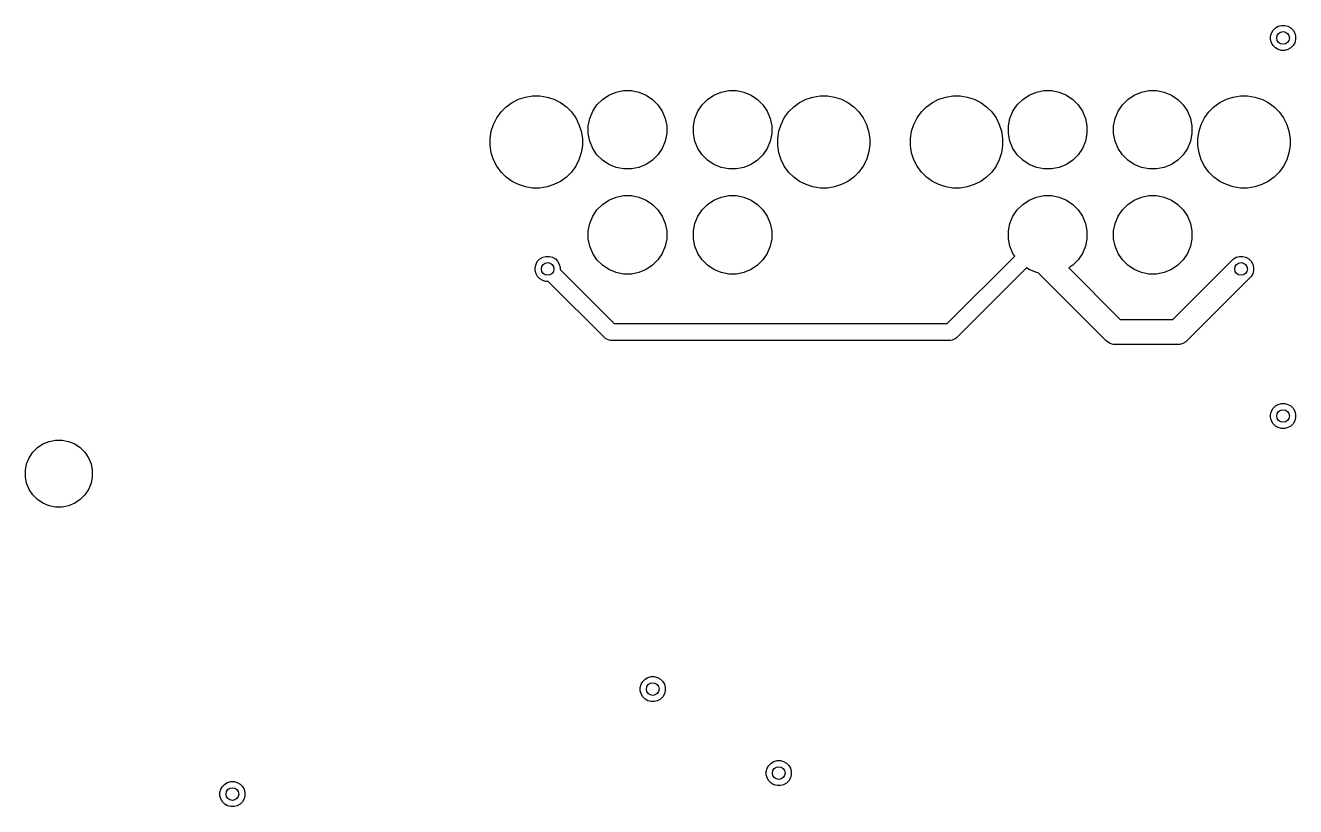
# Model space of a CAD drawing. Header units: inches. Extents: x 1.35 to 5.17, y -6.98 to -1.21.
# Drawn here: x 3.507 to 4.697, y -1.941 to -1.209 of the extents above; entities that cross this region are included whole.
import ezdxf

# ---------------------------------------------------------------- set-up
doc = ezdxf.new("R2010")
doc.units = ezdxf.units.IN
doc.header["$MEASUREMENT"] = 0
doc.layers.add('In2.Cu', color=33, linetype='CONTINUOUS', true_color=0xce7d2c)

msp = doc.modelspace()

# ---------------------------------------------------------------- linework, layer by layer
at = {"layer": 'In2.Cu', "linetype": 'CONTINUOUS'}
for p, q in [((4.6741, -1.216), (4.6757, -1.2133)), ((4.6757, -1.2133), (4.6778, -1.2111)), ((4.6778, -1.2111), (4.6805, -1.2096)), ((4.6805, -1.2096), (4.6835, -1.2088)), ((4.6835, -1.2088), (4.6866, -1.2088)), ((4.6866, -1.2088), (4.6896, -1.2096)), ((4.6896, -1.2096), (4.6922, -1.2111)), ((4.6922, -1.2111), (4.6944, -1.2133)), ((4.6944, -1.2133), (4.696, -1.216)), ((4.6733, -1.2189), (4.6741, -1.216)), ((4.6733, -1.222), (4.6733, -1.2189)), ((4.6741, -1.225), (4.6733, -1.222)), ((4.6757, -1.2277), (4.6741, -1.225)), ((4.696, -1.225), (4.6944, -1.2277)), ((4.696, -1.216), (4.6967, -1.2189)), ((4.6967, -1.222), (4.696, -1.225)), ((4.6967, -1.2189), (4.6967, -1.222)), ((4.6778, -1.2298), (4.6757, -1.2277)), ((4.6805, -1.2314), (4.6778, -1.2298)), ((4.6835, -1.2322), (4.6805, -1.2314)), ((4.6866, -1.2322), (4.6835, -1.2322)), ((4.6896, -1.2314), (4.6866, -1.2322)), ((4.6922, -1.2298), (4.6896, -1.2314)), ((4.6944, -1.2277), (4.6922, -1.2298)), ((4.0535, -1.2741), (4.0602, -1.2713)), ((4.0602, -1.2713), (4.0672, -1.2699)), ((4.0672, -1.2699), (4.0745, -1.2699)), ((4.0745, -1.2699), (4.0816, -1.2713)), ((4.0816, -1.2713), (4.0883, -1.2741)), ((4.1519, -1.2741), (4.1586, -1.2713)), ((4.1586, -1.2713), (4.1657, -1.2699)), ((4.1657, -1.2699), (4.1729, -1.2699)), ((4.1729, -1.2699), (4.18, -1.2713)), ((4.18, -1.2713), (4.1867, -1.2741)), ((4.4472, -1.2741), (4.4539, -1.2713)), ((4.4539, -1.2713), (4.4609, -1.2699)), ((4.4609, -1.2699), (4.4682, -1.2699)), ((4.4682, -1.2699), (4.4753, -1.2713)), ((4.4753, -1.2713), (4.482, -1.2741)), ((4.5456, -1.2741), (4.5523, -1.2713)), ((4.5523, -1.2713), (4.5594, -1.2699)), ((4.5594, -1.2699), (4.5666, -1.2699)), ((4.5666, -1.2699), (4.5737, -1.2713)), ((4.5737, -1.2713), (4.5804, -1.2741)), ((3.9573, -1.2851), (3.9628, -1.2811)), ((3.9628, -1.2811), (3.9689, -1.278)), ((3.9689, -1.278), (3.9753, -1.2759)), ((3.9753, -1.2759), (3.982, -1.2749)), ((3.982, -1.2749), (3.9888, -1.2749)), ((3.9888, -1.2749), (3.9955, -1.2759)), ((3.9955, -1.2759), (4.002, -1.278)), ((4.002, -1.278), (4.0081, -1.2811)), ((4.0081, -1.2811), (4.0136, -1.2851)), ((4.0383, -1.2892), (4.0423, -1.2832)), ((4.0423, -1.2832), (4.0475, -1.2781)), ((4.0475, -1.2781), (4.0535, -1.2741)), ((4.0883, -1.2741), (4.0943, -1.2781)), ((4.0943, -1.2781), (4.0994, -1.2832)), ((4.0994, -1.2832), (4.1034, -1.2892)), ((4.1367, -1.2892), (4.1408, -1.2832)), ((4.1408, -1.2832), (4.1459, -1.2781)), ((4.1459, -1.2781), (4.1519, -1.2741)), ((4.1867, -1.2741), (4.1927, -1.2781)), ((4.1927, -1.2781), (4.1978, -1.2832)), ((4.1978, -1.2832), (4.2018, -1.2892)), ((4.2266, -1.2851), (4.2321, -1.2811)), ((4.2321, -1.2811), (4.2382, -1.278)), ((4.2382, -1.278), (4.2446, -1.2759)), ((4.2446, -1.2759), (4.2513, -1.2749)), ((4.2513, -1.2749), (4.2581, -1.2749)), ((4.2581, -1.2749), (4.2648, -1.2759)), ((4.2648, -1.2759), (4.2713, -1.278)), ((4.2713, -1.278), (4.2774, -1.2811)), ((4.2774, -1.2811), (4.2829, -1.2851)), ((4.351, -1.2851), (4.3565, -1.2811)), ((4.3565, -1.2811), (4.3626, -1.278)), ((4.3626, -1.278), (4.369, -1.2759)), ((4.369, -1.2759), (4.3757, -1.2749)), ((4.3757, -1.2749), (4.3825, -1.2749)), ((4.3825, -1.2749), (4.3892, -1.2759)), ((4.3892, -1.2759), (4.3957, -1.278)), ((4.3957, -1.278), (4.4018, -1.2811)), ((4.4018, -1.2811), (4.4073, -1.2851)), ((4.432, -1.2892), (4.436, -1.2832)), ((4.436, -1.2832), (4.4412, -1.2781)), ((4.4412, -1.2781), (4.4472, -1.2741)), ((4.482, -1.2741), (4.488, -1.2781)), ((4.488, -1.2781), (4.4931, -1.2832)), ((4.4931, -1.2832), (4.4971, -1.2892)), ((4.5304, -1.2892), (4.5345, -1.2832)), ((4.5345, -1.2832), (4.5396, -1.2781)), ((4.5396, -1.2781), (4.5456, -1.2741)), ((4.5804, -1.2741), (4.5864, -1.2781)), ((4.5864, -1.2781), (4.5915, -1.2832)), ((4.5915, -1.2832), (4.5955, -1.2892)), ((4.6203, -1.2851), (4.6258, -1.2811)), ((4.6258, -1.2811), (4.6319, -1.278)), ((4.6319, -1.278), (4.6383, -1.2759)), ((4.6383, -1.2759), (4.645, -1.2749)), ((4.645, -1.2749), (4.6518, -1.2749)), ((4.6518, -1.2749), (4.6585, -1.2759)), ((4.6585, -1.2759), (4.665, -1.278)), ((4.665, -1.278), (4.6711, -1.2811)), ((4.6711, -1.2811), (4.6766, -1.2851)), ((3.9454, -1.3015), (3.9485, -1.2954)), ((3.9485, -1.2954), (3.9525, -1.2899)), ((3.9525, -1.2899), (3.9573, -1.2851)), ((4.0136, -1.2851), (4.0184, -1.2899)), ((4.0184, -1.2899), (4.0224, -1.2954)), ((4.0224, -1.2954), (4.0254, -1.3015)), ((4.0341, -1.303), (4.0355, -1.2959)), ((4.0355, -1.2959), (4.0383, -1.2892)), ((4.1034, -1.2892), (4.1062, -1.2959)), ((4.1062, -1.2959), (4.1076, -1.303)), ((4.1326, -1.303), (4.134, -1.2959)), ((4.134, -1.2959), (4.1367, -1.2892)), ((4.2018, -1.2892), (4.2046, -1.2959)), ((4.2046, -1.2959), (4.206, -1.303)), ((4.2147, -1.3015), (4.2178, -1.2954)), ((4.2178, -1.2954), (4.2218, -1.2899)), ((4.2218, -1.2899), (4.2266, -1.2851)), ((4.2829, -1.2851), (4.2877, -1.2899)), ((4.2877, -1.2899), (4.2916, -1.2954)), ((4.2916, -1.2954), (4.2947, -1.3015)), ((4.3391, -1.3015), (4.3422, -1.2954)), ((4.3422, -1.2954), (4.3462, -1.2899)), ((4.3462, -1.2899), (4.351, -1.2851)), ((4.4073, -1.2851), (4.4121, -1.2899)), ((4.4121, -1.2899), (4.4161, -1.2954)), ((4.4161, -1.2954), (4.4191, -1.3015)), ((4.4278, -1.303), (4.4292, -1.2959)), ((4.4292, -1.2959), (4.432, -1.2892)), ((4.4971, -1.2892), (4.4999, -1.2959)), ((4.4999, -1.2959), (4.5013, -1.303)), ((4.5263, -1.303), (4.5277, -1.2959)), ((4.5277, -1.2959), (4.5304, -1.2892)), ((4.5955, -1.2892), (4.5983, -1.2959)), ((4.5983, -1.2959), (4.5997, -1.303)), ((4.6084, -1.3015), (4.6115, -1.2954)), ((4.6115, -1.2954), (4.6155, -1.2899)), ((4.6155, -1.2899), (4.6203, -1.2851)), ((4.6766, -1.2851), (4.6814, -1.2899)), ((4.6814, -1.2899), (4.6854, -1.2954)), ((4.6854, -1.2954), (4.6884, -1.3015)), ((3.9423, -1.3146), (3.9433, -1.3079)), ((3.9433, -1.3079), (3.9454, -1.3015)), ((4.0254, -1.3015), (4.0275, -1.3079)), ((4.0275, -1.3079), (4.0286, -1.3146)), ((4.0341, -1.3102), (4.0341, -1.303)), ((4.1076, -1.303), (4.1076, -1.3102)), ((4.1326, -1.3102), (4.1326, -1.303)), ((4.206, -1.303), (4.206, -1.3102)), ((4.2116, -1.3146), (4.2126, -1.3079)), ((4.2126, -1.3079), (4.2147, -1.3015)), ((4.2947, -1.3015), (4.2968, -1.3079)), ((4.2968, -1.3079), (4.2979, -1.3146)), ((4.336, -1.3146), (4.337, -1.3079)), ((4.337, -1.3079), (4.3391, -1.3015)), ((4.4191, -1.3015), (4.4212, -1.3079)), ((4.4212, -1.3079), (4.4223, -1.3146)), ((4.4278, -1.3102), (4.4278, -1.303)), ((4.5013, -1.303), (4.5013, -1.3102)), ((4.5263, -1.3102), (4.5263, -1.303)), ((4.5997, -1.303), (4.5997, -1.3102)), ((4.6053, -1.3146), (4.6063, -1.3079)), ((4.6063, -1.3079), (4.6084, -1.3015)), ((4.6884, -1.3015), (4.6905, -1.3079)), ((4.6905, -1.3079), (4.6916, -1.3146)), ((3.9423, -1.3214), (3.9423, -1.3146)), ((4.0286, -1.3146), (4.0286, -1.3214)), ((4.0355, -1.3173), (4.0341, -1.3102)), ((4.0383, -1.324), (4.0355, -1.3173)), ((4.1062, -1.3173), (4.1034, -1.324)), ((4.1076, -1.3102), (4.1062, -1.3173)), ((4.134, -1.3173), (4.1326, -1.3102)), ((4.1367, -1.324), (4.134, -1.3173)), ((4.2046, -1.3173), (4.2018, -1.324)), ((4.206, -1.3102), (4.2046, -1.3173)), ((4.2116, -1.3214), (4.2116, -1.3146)), ((4.2979, -1.3146), (4.2979, -1.3214)), ((4.336, -1.3214), (4.336, -1.3146)), ((4.4223, -1.3146), (4.4223, -1.3214)), ((4.4292, -1.3173), (4.4278, -1.3102)), ((4.432, -1.324), (4.4292, -1.3173)), ((4.4999, -1.3173), (4.4971, -1.324)), ((4.5013, -1.3102), (4.4999, -1.3173)), ((4.5277, -1.3173), (4.5263, -1.3102)), ((4.5304, -1.324), (4.5277, -1.3173)), ((4.5983, -1.3173), (4.5955, -1.324)), ((4.5997, -1.3102), (4.5983, -1.3173)), ((4.6053, -1.3214), (4.6053, -1.3146)), ((4.6916, -1.3146), (4.6916, -1.3214)), ((3.9433, -1.3281), (3.9423, -1.3214)), ((3.9454, -1.3346), (3.9433, -1.3281)), ((4.0275, -1.3281), (4.0254, -1.3346)), ((4.0286, -1.3214), (4.0275, -1.3281)), ((4.0423, -1.33), (4.0383, -1.324)), ((4.0475, -1.3351), (4.0423, -1.33)), ((4.0994, -1.33), (4.0943, -1.3351)), ((4.1034, -1.324), (4.0994, -1.33)), ((4.1408, -1.33), (4.1367, -1.324)), ((4.1459, -1.3351), (4.1408, -1.33)), ((4.1978, -1.33), (4.1927, -1.3351)), ((4.2018, -1.324), (4.1978, -1.33)), ((4.2126, -1.3281), (4.2116, -1.3214)), ((4.2147, -1.3346), (4.2126, -1.3281)), ((4.2968, -1.3281), (4.2947, -1.3346)), ((4.2979, -1.3214), (4.2968, -1.3281)), ((4.337, -1.3281), (4.336, -1.3214)), ((4.3391, -1.3346), (4.337, -1.3281)), ((4.4212, -1.3281), (4.4191, -1.3346)), ((4.4223, -1.3214), (4.4212, -1.3281)), ((4.436, -1.33), (4.432, -1.324)), ((4.4412, -1.3351), (4.436, -1.33)), ((4.4931, -1.33), (4.488, -1.3351)), ((4.4971, -1.324), (4.4931, -1.33)), ((4.5345, -1.33), (4.5304, -1.324)), ((4.5396, -1.3351), (4.5345, -1.33)), ((4.5915, -1.33), (4.5864, -1.3351)), ((4.5955, -1.324), (4.5915, -1.33)), ((4.6063, -1.3281), (4.6053, -1.3214)), ((4.6084, -1.3346), (4.6063, -1.3281)), ((4.6905, -1.3281), (4.6884, -1.3346)), ((4.6916, -1.3214), (4.6905, -1.3281)), ((3.9485, -1.3407), (3.9454, -1.3346)), ((3.9525, -1.3462), (3.9485, -1.3407)), ((4.0224, -1.3407), (4.0184, -1.3462)), ((4.0254, -1.3346), (4.0224, -1.3407)), ((4.0535, -1.3392), (4.0475, -1.3351)), ((4.0602, -1.3419), (4.0535, -1.3392)), ((4.0672, -1.3433), (4.0602, -1.3419)), ((4.0745, -1.3433), (4.0672, -1.3433)), ((4.0816, -1.3419), (4.0745, -1.3433)), ((4.0883, -1.3392), (4.0816, -1.3419)), ((4.0943, -1.3351), (4.0883, -1.3392)), ((4.1519, -1.3392), (4.1459, -1.3351)), ((4.1586, -1.3419), (4.1519, -1.3392)), ((4.1657, -1.3433), (4.1586, -1.3419)), ((4.1729, -1.3433), (4.1657, -1.3433)), ((4.18, -1.3419), (4.1729, -1.3433)), ((4.1867, -1.3392), (4.18, -1.3419)), ((4.1927, -1.3351), (4.1867, -1.3392)), ((4.2178, -1.3407), (4.2147, -1.3346)), ((4.2218, -1.3462), (4.2178, -1.3407)), ((4.2916, -1.3407), (4.2877, -1.3462)), ((4.2947, -1.3346), (4.2916, -1.3407)), ((4.3422, -1.3407), (4.3391, -1.3346)), ((4.3462, -1.3462), (4.3422, -1.3407)), ((4.4161, -1.3407), (4.4121, -1.3462)), ((4.4191, -1.3346), (4.4161, -1.3407)), ((4.4472, -1.3392), (4.4412, -1.3351)), ((4.4539, -1.3419), (4.4472, -1.3392)), ((4.4609, -1.3433), (4.4539, -1.3419)), ((4.4682, -1.3433), (4.4609, -1.3433)), ((4.4753, -1.3419), (4.4682, -1.3433)), ((4.482, -1.3392), (4.4753, -1.3419)), ((4.488, -1.3351), (4.482, -1.3392)), ((4.5456, -1.3392), (4.5396, -1.3351)), ((4.5523, -1.3419), (4.5456, -1.3392)), ((4.5594, -1.3433), (4.5523, -1.3419)), ((4.5666, -1.3433), (4.5594, -1.3433)), ((4.5737, -1.3419), (4.5666, -1.3433)), ((4.5804, -1.3392), (4.5737, -1.3419)), ((4.5864, -1.3351), (4.5804, -1.3392)), ((4.6115, -1.3407), (4.6084, -1.3346)), ((4.6155, -1.3462), (4.6115, -1.3407)), ((4.6854, -1.3407), (4.6814, -1.3462)), ((4.6884, -1.3346), (4.6854, -1.3407)), ((3.9573, -1.351), (3.9525, -1.3462)), ((3.9628, -1.355), (3.9573, -1.351)), ((3.9689, -1.358), (3.9628, -1.355)), ((4.0081, -1.355), (4.002, -1.358)), ((4.0136, -1.351), (4.0081, -1.355)), ((4.0184, -1.3462), (4.0136, -1.351)), ((4.2266, -1.351), (4.2218, -1.3462)), ((4.2321, -1.355), (4.2266, -1.351)), ((4.2382, -1.358), (4.2321, -1.355)), ((4.2774, -1.355), (4.2713, -1.358)), ((4.2829, -1.351), (4.2774, -1.355)), ((4.2877, -1.3462), (4.2829, -1.351)), ((4.351, -1.351), (4.3462, -1.3462)), ((4.3565, -1.355), (4.351, -1.351)), ((4.3626, -1.358), (4.3565, -1.355)), ((4.4018, -1.355), (4.3957, -1.358)), ((4.4073, -1.351), (4.4018, -1.355)), ((4.4121, -1.3462), (4.4073, -1.351)), ((4.6203, -1.351), (4.6155, -1.3462)), ((4.6258, -1.355), (4.6203, -1.351)), ((4.6319, -1.358), (4.6258, -1.355)), ((4.6711, -1.355), (4.665, -1.358)), ((4.6766, -1.351), (4.6711, -1.355)), ((4.6814, -1.3462), (4.6766, -1.351)), ((3.9753, -1.3601), (3.9689, -1.358)), ((3.982, -1.3612), (3.9753, -1.3601)), ((3.9888, -1.3612), (3.982, -1.3612)), ((3.9955, -1.3601), (3.9888, -1.3612)), ((4.002, -1.358), (3.9955, -1.3601)), ((4.0602, -1.3697), (4.0672, -1.3683)), ((4.0672, -1.3683), (4.0745, -1.3683)), ((4.0745, -1.3683), (4.0816, -1.3697)), ((4.1586, -1.3697), (4.1657, -1.3683)), ((4.1657, -1.3683), (4.1729, -1.3683)), ((4.1729, -1.3683), (4.18, -1.3697)), ((4.2446, -1.3601), (4.2382, -1.358)), ((4.2513, -1.3612), (4.2446, -1.3601)), ((4.2581, -1.3612), (4.2513, -1.3612)), ((4.2648, -1.3601), (4.2581, -1.3612)), ((4.2713, -1.358), (4.2648, -1.3601)), ((4.369, -1.3601), (4.3626, -1.358)), ((4.3757, -1.3612), (4.369, -1.3601)), ((4.3825, -1.3612), (4.3757, -1.3612)), ((4.3892, -1.3601), (4.3825, -1.3612)), ((4.3957, -1.358), (4.3892, -1.3601)), ((4.4539, -1.3697), (4.4609, -1.3683)), ((4.4609, -1.3683), (4.4682, -1.3683)), ((4.4682, -1.3683), (4.4753, -1.3697)), ((4.5523, -1.3697), (4.5594, -1.3683)), ((4.5594, -1.3683), (4.5666, -1.3683)), ((4.5666, -1.3683), (4.5737, -1.3697)), ((4.6383, -1.3601), (4.6319, -1.358)), ((4.645, -1.3612), (4.6383, -1.3601)), ((4.6518, -1.3612), (4.645, -1.3612)), ((4.6585, -1.3601), (4.6518, -1.3612)), ((4.665, -1.358), (4.6585, -1.3601)), ((4.0423, -1.3816), (4.0475, -1.3765)), ((4.0475, -1.3765), (4.0535, -1.3725)), ((4.0535, -1.3725), (4.0602, -1.3697)), ((4.0816, -1.3697), (4.0883, -1.3725)), ((4.0883, -1.3725), (4.0943, -1.3765)), ((4.0943, -1.3765), (4.0994, -1.3816)), ((4.1408, -1.3816), (4.1459, -1.3765)), ((4.1459, -1.3765), (4.1519, -1.3725)), ((4.1519, -1.3725), (4.1586, -1.3697)), ((4.18, -1.3697), (4.1867, -1.3725)), ((4.1867, -1.3725), (4.1927, -1.3765)), ((4.1927, -1.3765), (4.1978, -1.3816)), ((4.436, -1.3816), (4.4412, -1.3765)), ((4.4412, -1.3765), (4.4472, -1.3725)), ((4.4472, -1.3725), (4.4539, -1.3697)), ((4.4753, -1.3697), (4.482, -1.3725)), ((4.482, -1.3725), (4.488, -1.3765)), ((4.488, -1.3765), (4.4931, -1.3816)), ((4.5345, -1.3816), (4.5396, -1.3765)), ((4.5396, -1.3765), (4.5456, -1.3725)), ((4.5456, -1.3725), (4.5523, -1.3697)), ((4.5737, -1.3697), (4.5804, -1.3725)), ((4.5804, -1.3725), (4.5864, -1.3765)), ((4.5864, -1.3765), (4.5915, -1.3816)), ((4.0355, -1.3943), (4.0383, -1.3876)), ((4.0383, -1.3876), (4.0423, -1.3816)), ((4.0994, -1.3816), (4.1034, -1.3876)), ((4.1034, -1.3876), (4.1062, -1.3943)), ((4.134, -1.3943), (4.1367, -1.3876)), ((4.1367, -1.3876), (4.1408, -1.3816)), ((4.1978, -1.3816), (4.2018, -1.3876)), ((4.2018, -1.3876), (4.2046, -1.3943)), ((4.4292, -1.3943), (4.432, -1.3876)), ((4.432, -1.3876), (4.436, -1.3816)), ((4.4931, -1.3816), (4.4971, -1.3876)), ((4.4971, -1.3876), (4.4999, -1.3943)), ((4.5277, -1.3943), (4.5304, -1.3876)), ((4.5304, -1.3876), (4.5345, -1.3816)), ((4.5915, -1.3816), (4.5955, -1.3876)), ((4.5955, -1.3876), (4.5983, -1.3943)), ((4.0341, -1.4014), (4.0355, -1.3943)), ((4.0341, -1.4087), (4.0341, -1.4014)), ((4.1062, -1.3943), (4.1076, -1.4014)), ((4.1076, -1.4014), (4.1076, -1.4087)), ((4.1326, -1.4014), (4.134, -1.3943)), ((4.1326, -1.4087), (4.1326, -1.4014)), ((4.2046, -1.3943), (4.206, -1.4014)), ((4.206, -1.4014), (4.206, -1.4087)), ((4.4278, -1.4014), (4.4292, -1.3943)), ((4.4278, -1.4087), (4.4278, -1.4014)), ((4.4999, -1.3943), (4.5013, -1.4014)), ((4.5013, -1.4014), (4.5013, -1.4087)), ((4.5263, -1.4014), (4.5277, -1.3943)), ((4.5263, -1.4087), (4.5263, -1.4014)), ((4.5983, -1.3943), (4.5997, -1.4014)), ((4.5997, -1.4014), (4.5997, -1.4087)), ((4.0355, -1.4158), (4.0341, -1.4087)), ((4.0383, -1.4224), (4.0355, -1.4158)), ((4.1062, -1.4158), (4.1034, -1.4224)), ((4.1076, -1.4087), (4.1062, -1.4158)), ((4.134, -1.4158), (4.1326, -1.4087)), ((4.1367, -1.4224), (4.134, -1.4158)), ((4.2046, -1.4158), (4.2018, -1.4224)), ((4.206, -1.4087), (4.2046, -1.4158)), ((4.4292, -1.4158), (4.4278, -1.4087)), ((4.432, -1.4224), (4.4292, -1.4158)), ((4.4999, -1.4158), (4.4971, -1.4224)), ((4.5013, -1.4087), (4.4999, -1.4158)), ((4.5277, -1.4158), (4.5263, -1.4087)), ((4.5304, -1.4224), (4.5277, -1.4158)), ((4.5983, -1.4158), (4.5955, -1.4224)), ((4.5997, -1.4087), (4.5983, -1.4158)), ((3.9867, -1.4298), (3.9889, -1.4276)), ((3.9889, -1.4276), (3.9915, -1.4261)), ((3.9915, -1.4261), (3.9945, -1.4253)), ((3.9945, -1.4253), (3.9976, -1.4253)), ((3.9976, -1.4253), (4.0006, -1.4261)), ((4.0006, -1.4261), (4.0033, -1.4276)), ((4.0033, -1.4276), (4.0054, -1.4298)), ((4.0423, -1.4285), (4.0383, -1.4224)), ((4.1034, -1.4224), (4.0994, -1.4285)), ((4.1408, -1.4285), (4.1367, -1.4224)), ((4.2018, -1.4224), (4.1978, -1.4285)), ((4.3703, -1.4882), (4.4336, -1.4249)), ((4.4336, -1.4249), (4.432, -1.4224)), ((4.4971, -1.4224), (4.4931, -1.4285)), ((4.5345, -1.4285), (4.5304, -1.4224)), ((4.5955, -1.4224), (4.5915, -1.4285)), ((4.6373, -1.4287), (4.6385, -1.4276)), ((4.6385, -1.4276), (4.6411, -1.4261)), ((4.6411, -1.4261), (4.6441, -1.4253)), ((4.6441, -1.4253), (4.6472, -1.4253)), ((4.6472, -1.4253), (4.6502, -1.4261)), ((4.6502, -1.4261), (4.6529, -1.4276)), ((4.6529, -1.4276), (4.655, -1.4298)), ((3.9844, -1.4355), (3.9852, -1.4325)), ((3.9844, -1.4385), (3.9844, -1.4355)), ((3.9852, -1.4415), (3.9844, -1.4385)), ((3.9852, -1.4325), (3.9867, -1.4298)), ((4.0054, -1.4298), (4.007, -1.4325)), ((4.007, -1.4325), (4.0078, -1.4355)), ((4.0078, -1.4355), (4.0078, -1.4376)), ((4.0078, -1.4376), (4.0584, -1.4882)), ((4.0475, -1.4336), (4.0423, -1.4285)), ((4.0535, -1.4376), (4.0475, -1.4336)), ((4.0602, -1.4404), (4.0535, -1.4376)), ((4.0883, -1.4376), (4.0816, -1.4404)), ((4.0943, -1.4336), (4.0883, -1.4376)), ((4.0994, -1.4285), (4.0943, -1.4336)), ((4.1459, -1.4336), (4.1408, -1.4285)), ((4.1519, -1.4376), (4.1459, -1.4336)), ((4.1586, -1.4404), (4.1519, -1.4376)), ((4.1867, -1.4376), (4.18, -1.4404)), ((4.1927, -1.4336), (4.1867, -1.4376)), ((4.1978, -1.4285), (4.1927, -1.4336)), ((4.4448, -1.436), (4.3791, -1.5016)), ((4.4472, -1.4376), (4.4448, -1.436)), ((4.4539, -1.4404), (4.4472, -1.4376)), ((4.488, -1.4336), (4.4843, -1.4361)), ((4.4843, -1.4361), (4.5325, -1.4843)), ((4.4931, -1.4285), (4.488, -1.4336)), ((4.5396, -1.4336), (4.5345, -1.4285)), ((4.5456, -1.4376), (4.5396, -1.4336)), ((4.5523, -1.4404), (4.5456, -1.4376)), ((4.5804, -1.4376), (4.5737, -1.4404)), ((4.5864, -1.4336), (4.5804, -1.4376)), ((4.5817, -1.4843), (4.6373, -1.4287)), ((4.5915, -1.4285), (4.5864, -1.4336)), ((4.655, -1.4298), (4.6566, -1.4325)), ((4.6566, -1.4325), (4.6574, -1.4355)), ((4.6574, -1.4385), (4.6566, -1.4415)), ((4.6574, -1.4355), (4.6574, -1.4385)), ((3.9867, -1.4442), (3.9852, -1.4415)), ((3.9889, -1.4464), (3.9867, -1.4442)), ((3.9915, -1.4479), (3.9889, -1.4464)), ((3.9945, -1.4487), (3.9915, -1.4479)), ((3.9966, -1.4487), (3.9945, -1.4487)), ((4.0496, -1.5016), (3.9966, -1.4487)), ((4.0672, -1.4418), (4.0602, -1.4404)), ((4.0745, -1.4418), (4.0672, -1.4418)), ((4.0816, -1.4404), (4.0745, -1.4418)), ((4.1657, -1.4418), (4.1586, -1.4404)), ((4.1729, -1.4418), (4.1657, -1.4418)), ((4.18, -1.4404), (4.1729, -1.4418)), ((4.4556, -1.4407), (4.4539, -1.4404)), ((4.4562, -1.4414), (4.4556, -1.4407)), ((4.5192, -1.5044), (4.4562, -1.4414)), ((4.5594, -1.4418), (4.5523, -1.4404)), ((4.5666, -1.4418), (4.5594, -1.4418)), ((4.5737, -1.4404), (4.5666, -1.4418)), ((4.654, -1.4454), (4.595, -1.5044)), ((4.655, -1.4442), (4.654, -1.4454)), ((4.6566, -1.4415), (4.655, -1.4442)), ((4.5325, -1.4843), (4.5817, -1.4843)), ((4.0584, -1.4882), (4.3703, -1.4882)), ((4.0507, -1.5026), (4.0496, -1.5016)), ((4.0536, -1.5038), (4.0507, -1.5026)), ((4.0551, -1.5039), (4.0536, -1.5038)), ((4.3735, -1.5039), (4.0551, -1.5039)), ((4.3751, -1.5038), (4.3735, -1.5039)), ((4.3779, -1.5026), (4.3751, -1.5038)), ((4.3791, -1.5016), (4.3779, -1.5026)), ((4.5204, -1.5054), (4.5192, -1.5044)), ((4.523, -1.507), (4.5204, -1.5054)), ((4.526, -1.5078), (4.523, -1.507)), ((4.5276, -1.5079), (4.526, -1.5078)), ((4.5866, -1.5079), (4.5276, -1.5079)), ((4.5882, -1.5078), (4.5866, -1.5079)), ((4.5911, -1.507), (4.5882, -1.5078)), ((4.5938, -1.5054), (4.5911, -1.507)), ((4.595, -1.5044), (4.5938, -1.5054)), ((4.6733, -1.5733), (4.6741, -1.5703)), ((4.6741, -1.5703), (4.6757, -1.5676)), ((4.6757, -1.5676), (4.6778, -1.5654)), ((4.6778, -1.5654), (4.6805, -1.5639)), ((4.6805, -1.5639), (4.6835, -1.5631)), ((4.6835, -1.5631), (4.6866, -1.5631)), ((4.6866, -1.5631), (4.6896, -1.5639)), ((4.6896, -1.5639), (4.6922, -1.5654)), ((4.6922, -1.5654), (4.6944, -1.5676)), ((4.6944, -1.5676), (4.696, -1.5703)), ((4.696, -1.5703), (4.6967, -1.5733)), ((4.6733, -1.5763), (4.6733, -1.5733)), ((4.6741, -1.5793), (4.6733, -1.5763)), ((4.6757, -1.582), (4.6741, -1.5793)), ((4.6778, -1.5842), (4.6757, -1.582)), ((4.6944, -1.582), (4.6922, -1.5842)), ((4.696, -1.5793), (4.6944, -1.582)), ((4.6967, -1.5763), (4.696, -1.5793)), ((4.6967, -1.5733), (4.6967, -1.5763)), ((4.6805, -1.5857), (4.6778, -1.5842)), ((4.6835, -1.5865), (4.6805, -1.5857)), ((4.6866, -1.5865), (4.6835, -1.5865)), ((4.6896, -1.5857), (4.6866, -1.5865)), ((4.6922, -1.5842), (4.6896, -1.5857)), ((3.5138, -1.6088), (3.5182, -1.6044)), ((3.5182, -1.6044), (3.5233, -1.601)), ((3.5233, -1.601), (3.529, -1.5986)), ((3.529, -1.5986), (3.5351, -1.5974)), ((3.5351, -1.5974), (3.5413, -1.5974)), ((3.5413, -1.5974), (3.5473, -1.5986)), ((3.5473, -1.5986), (3.553, -1.601)), ((3.553, -1.601), (3.5582, -1.6044)), ((3.5582, -1.6044), (3.5625, -1.6088)), ((3.508, -1.6196), (3.5104, -1.6139)), ((3.5104, -1.6139), (3.5138, -1.6088)), ((3.5625, -1.6088), (3.566, -1.6139)), ((3.566, -1.6139), (3.5683, -1.6196)), ((3.5068, -1.6257), (3.508, -1.6196)), ((3.5068, -1.6318), (3.5068, -1.6257)), ((3.5683, -1.6196), (3.5695, -1.6257)), ((3.5695, -1.6257), (3.5695, -1.6318)), ((3.508, -1.6379), (3.5068, -1.6318)), ((3.5104, -1.6436), (3.508, -1.6379)), ((3.5683, -1.6379), (3.566, -1.6436)), ((3.5695, -1.6318), (3.5683, -1.6379)), ((3.5138, -1.6487), (3.5104, -1.6436)), ((3.5182, -1.6531), (3.5138, -1.6487)), ((3.5233, -1.6565), (3.5182, -1.6531)), ((3.5582, -1.6531), (3.553, -1.6565)), ((3.5625, -1.6487), (3.5582, -1.6531)), ((3.566, -1.6436), (3.5625, -1.6487)), ((3.529, -1.6589), (3.5233, -1.6565)), ((3.5351, -1.6601), (3.529, -1.6589)), ((3.5413, -1.6601), (3.5351, -1.6601)), ((3.5473, -1.6589), (3.5413, -1.6601)), ((3.553, -1.6565), (3.5473, -1.6589)), ((4.0873, -1.8213), (4.09, -1.8198)), ((4.09, -1.8198), (4.0929, -1.819)), ((4.0929, -1.819), (4.096, -1.819)), ((4.096, -1.819), (4.099, -1.8198)), ((4.099, -1.8198), (4.1017, -1.8213)), ((4.0828, -1.8292), (4.0836, -1.8262)), ((4.0828, -1.8323), (4.0828, -1.8292)), ((4.0836, -1.8352), (4.0828, -1.8323)), ((4.0836, -1.8262), (4.0851, -1.8235)), ((4.0851, -1.8235), (4.0873, -1.8213)), ((4.1017, -1.8213), (4.1039, -1.8235)), ((4.1039, -1.8235), (4.1054, -1.8262)), ((4.1054, -1.8262), (4.1062, -1.8292)), ((4.1062, -1.8323), (4.1054, -1.8352)), ((4.1062, -1.8292), (4.1062, -1.8323)), ((4.0851, -1.8379), (4.0836, -1.8352)), ((4.0873, -1.8401), (4.0851, -1.8379)), ((4.09, -1.8416), (4.0873, -1.8401)), ((4.0929, -1.8424), (4.09, -1.8416)), ((4.096, -1.8424), (4.0929, -1.8424)), ((4.099, -1.8416), (4.096, -1.8424)), ((4.1017, -1.8401), (4.099, -1.8416)), ((4.1039, -1.8379), (4.1017, -1.8401)), ((4.1054, -1.8352), (4.1039, -1.8379)), ((4.2017, -1.9049), (4.2032, -1.9023)), ((4.2032, -1.9023), (4.2054, -1.9001)), ((4.2054, -1.9001), (4.2081, -1.8985)), ((4.2081, -1.8985), (4.2111, -1.8977)), ((4.2111, -1.8977), (4.2141, -1.8977)), ((4.2141, -1.8977), (4.2171, -1.8985)), ((4.2171, -1.8985), (4.2198, -1.9001)), ((4.2198, -1.9001), (4.222, -1.9023)), ((4.222, -1.9023), (4.2235, -1.9049)), ((4.2009, -1.9079), (4.2017, -1.9049)), ((4.2009, -1.911), (4.2009, -1.9079)), ((4.2017, -1.914), (4.2009, -1.911)), ((4.2032, -1.9166), (4.2017, -1.914)), ((4.2235, -1.914), (4.222, -1.9166)), ((4.2235, -1.9049), (4.2243, -1.9079)), ((4.2243, -1.911), (4.2235, -1.914)), ((4.2243, -1.9079), (4.2243, -1.911)), ((3.6891, -1.9276), (3.6899, -1.9246)), ((3.6891, -1.9307), (3.6891, -1.9276)), ((3.6899, -1.9246), (3.6914, -1.9219)), ((3.6914, -1.9219), (3.6936, -1.9198)), ((3.6936, -1.9198), (3.6963, -1.9182)), ((3.6963, -1.9182), (3.6992, -1.9174)), ((3.6992, -1.9174), (3.7023, -1.9174)), ((3.7023, -1.9174), (3.7053, -1.9182)), ((3.7053, -1.9182), (3.708, -1.9198)), ((3.708, -1.9198), (3.7102, -1.9219)), ((3.7102, -1.9219), (3.7117, -1.9246)), ((3.7117, -1.9246), (3.7125, -1.9276)), ((3.7125, -1.9276), (3.7125, -1.9307)), ((4.2054, -1.9188), (4.2032, -1.9166)), ((4.2081, -1.9204), (4.2054, -1.9188)), ((4.2111, -1.9212), (4.2081, -1.9204)), ((4.2141, -1.9212), (4.2111, -1.9212)), ((4.2171, -1.9204), (4.2141, -1.9212)), ((4.2198, -1.9188), (4.2171, -1.9204)), ((4.222, -1.9166), (4.2198, -1.9188)), ((3.6899, -1.9337), (3.6891, -1.9307)), ((3.6914, -1.9363), (3.6899, -1.9337)), ((3.6936, -1.9385), (3.6914, -1.9363)), ((3.6963, -1.94), (3.6936, -1.9385)), ((3.708, -1.9385), (3.7053, -1.94)), ((3.7102, -1.9363), (3.708, -1.9385)), ((3.7117, -1.9337), (3.7102, -1.9363)), ((3.7125, -1.9307), (3.7117, -1.9337)), ((3.6992, -1.9408), (3.6963, -1.94)), ((3.7023, -1.9408), (3.6992, -1.9408)), ((3.7053, -1.94), (3.7023, -1.9408))]:
    msp.add_line(p, q, dxfattribs=at)
at = {"layer": 'In2.Cu'}
for centre in [(4.685, -1.2205), (3.9961, -1.437), (4.6457, -1.437), (4.685, -1.5748), (4.0945, -1.8307), (4.2126, -1.9094), (3.7008, -1.9291)]:
    msp.add_circle(centre, 0.00591, dxfattribs=at)

doc.saveas('drawing.dxf')
